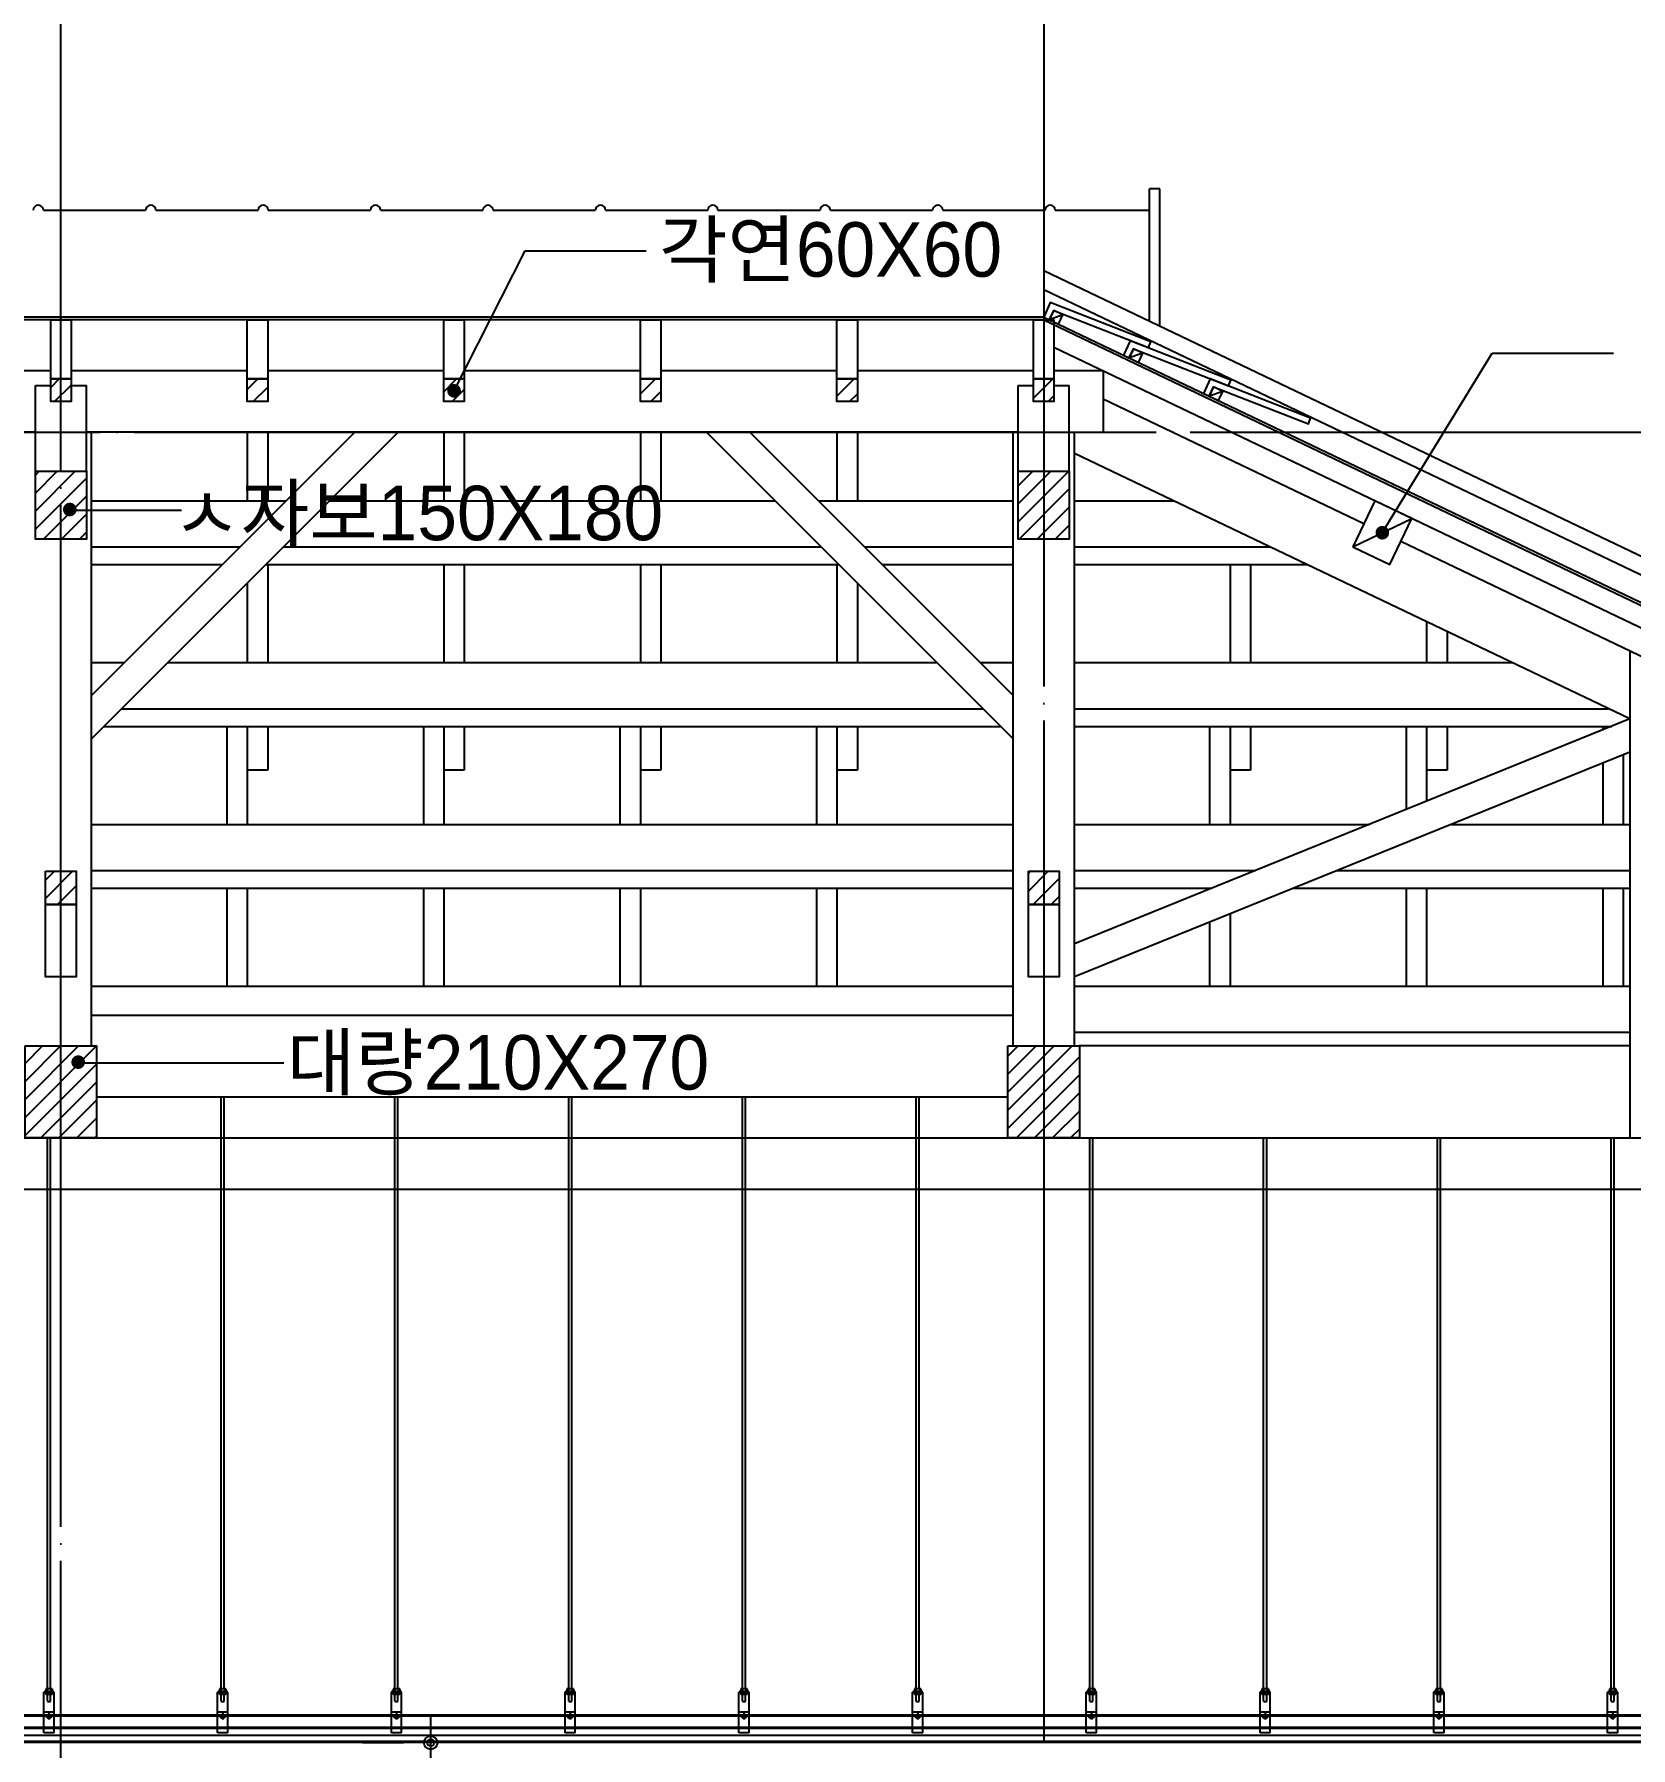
# Model space of a CAD drawing. Extents: x 297566 to 331206, y -129942 to -106182.
# Drawn here: x 316714 to 321401, y -119384 to -114354 of the extents above; entities that cross this region are included whole.
import ezdxf

# ---------------------------------------------------------------- set-up
doc = ezdxf.new("R2010")
doc.units = 0
doc.header["$LTSCALE"] = 50
doc.header["$MEASUREMENT"] = 0
doc.header["$PDMODE"] = 35
doc.header["$PDSIZE"] = -10
doc.linetypes.add('CEN', pattern=[62, 60, -1, 0, -1])
doc.layers.get('0').update_dxf_attribs({"linetype": 'CONTINUOUS'})
doc.layers.get('DEFPOINTS').update_dxf_attribs({"linetype": 'CONTINUOUS'})
for name, color, linetype in [('CEN', 1, 'CEN'), ('DIM', 7, 'CONTINUOUS'), ('ele-3', 6, 'CONTINUOUS'), ('FIN', 5, 'CONTINUOUS'), ('h', 5, 'CONTINUOUS'), ('ha', 30, 'CONTINUOUS'), ('sec-2', 2, 'CONTINUOUS'), ('SYM', 7, 'CONTINUOUS'), ('W-1', 3, 'CONTINUOUS'), ('W-2', 2, 'CONTINUOUS'), ('WAL', 3, 'CONTINUOUS'), ('WID', 4, 'CONTINUOUS')]:
    doc.layers.add(name, color=color, linetype=linetype)
doc.styles.add('GHS', font='HYWULM_0.TTF')
doc.styles.add('현창', font='HYWULM_0.TTF')
doc.dimstyles.new('STANDARD$0', dxfattribs={"dimscale": 30, "dimtxt": 3, "dimasz": 1, "dimexe": 2, "dimexo": 5, "dimgap": 0.9, "dimtad": 1, "dimtoh": 1, "dimdec": 4, "dimzin": 0, "dimdsep": 46, "dimlunit": 6, "dimtxsty": 'GHS', "dimblk1": 'DIMDOT', "dimblk2": 'DIMDOT', "dimsah": 1, "dimcen": 0.09, "dimadec": 0, "dimazin": 0, "dimtfac": 1, "dimtdec": 4, "dimtofl": 0, "dimtmove": 2, "dimatfit": 3, "dimldrblk": 'DIMDOT', "dimfxl": 1, "dimtolj": 1, "dimtzin": 0, "dimarcsym": 0})
pattern_1 = [(45, (412443.45, 629255.03), (-26.5165043, 26.5165043), [])]

# ---------------------------------------------------------------- blocks, each defined once
blk = doc.blocks.new('DIMDOT')
at = {"linetype": 'Continuous'}
blk.add_line((-2, 0), (2, 0), dxfattribs=at)
for radius in [0.5, 0.25]:
    blk.add_circle((0, 0), radius, dxfattribs=at)
blk = doc.blocks.new('*D17')
at = {"layer": 'DEFPOINTS', "color": 0}
for p in [(317878, -119369.1), (317878, -119369.1), (317878, -122299.1)]:
    blk.add_point(p, dxfattribs=at)
at = {"layer": 'SYM', "color": 211, "lineweight": -2}
for p, q in [((317678, -119369.1), (317798, -119369.1)), ((317878, -122259.1), (317878, -119409.1)), ((318078, -122299.1), (317958, -122299.1))]:
    blk.add_line(p, q, dxfattribs=at)
at = {"layer": 'SYM', "color": 211, "lineweight": -2, "xscale": 40, "yscale": 40, "zscale": 40}
for p, rotation in [((317878, -119369.1), 90), ((317878, -122299.1), 270)]:
    blk.add_blockref('DIMDOT', p, dxfattribs=dict(at, rotation=rotation))
at = {"layer": 'SYM', "color": 0, "insert": (317742.4, -120834.1), "char_height": 160, "attachment_point": 5, "rotation": 90, "style": '현창'}
blk.add_mtext('\\A1;2,930', dxfattribs=at)

msp = doc.modelspace()

# ---------------------------------------------------------------- hatches: boundary and pattern name
at = {"layer": 'h'}
h = msp.add_hatch(dxfattribs=at)
h.set_pattern_fill('ANSI31', color=256, scale=300, style=0)
h.set_pattern_definition(pattern_1)
h.paths.add_polyline_path([(309261.55095, -115365.91481), (309321.55095, -115365.91481), (309321.55095, -115432.41263), (309261.55095, -115432.41263)])
h.paths.add_polyline_path([(309838.55095, -115365.91481), (309898.55095, -115365.91481), (309898.55095, -115432.41263), (309838.55095, -115432.41263)])
h.paths.add_polyline_path([(310415.55095, -115365.91481), (310475.55095, -115365.91481), (310475.55095, -115432.41263), (310415.55095, -115432.41263)])
h.paths.add_polyline_path([(310992.55095, -115365.91481), (311052.55095, -115365.91481), (311052.55095, -115432.41263), (310992.55095, -115432.41263)])
h.paths.add_polyline_path([(311569.55095, -115365.91481), (311629.55095, -115365.91481), (311629.55095, -115432.41263), (311569.55095, -115432.41263)])
h.paths.add_polyline_path([(312146.55095, -115365.91481), (312206.55095, -115365.91481), (312206.55095, -115432.41263), (312146.55095, -115432.41263)])
h.paths.add_polyline_path([(312723.55095, -115365.91481), (312783.55095, -115365.91481), (312783.55095, -115432.41263), (312723.55095, -115432.41263)])
h.paths.add_polyline_path([(313300.55095, -115365.91481), (313360.55095, -115365.91481), (313360.55095, -115432.41263), (313300.55095, -115432.41263)])
h.paths.add_polyline_path([(313877.55095, -115365.91481), (313937.55095, -115365.91481), (313937.55095, -115432.41263), (313877.55095, -115432.41263)])
h.paths.add_polyline_path([(314454.55095, -115365.91481), (314514.55095, -115365.91481), (314514.55095, -115432.41263), (314454.55095, -115432.41263)])
h.paths.add_polyline_path([(315031.55095, -115365.91481), (315091.55095, -115365.91481), (315091.55095, -115432.41263), (315031.55095, -115432.41263)])
h.paths.add_polyline_path([(315608.55095, -115365.91481), (315668.55095, -115365.91481), (315668.55095, -115432.41263), (315608.55095, -115432.41263)])
h.paths.add_polyline_path([(316185.55095, -115365.91481), (316245.55095, -115365.91481), (316245.55095, -115432.41263), (316185.55095, -115432.41263)])
h.paths.add_polyline_path([(316762.55095, -115365.91481), (316822.55095, -115365.91481), (316822.55095, -115432.41263), (316762.55095, -115432.41263)])
h.paths.add_polyline_path([(317339.55095, -115365.91481), (317399.55095, -115365.91481), (317399.55095, -115432.41263), (317339.55095, -115432.41263)])
h.paths.add_polyline_path([(317916.55095, -115365.91481), (317976.55095, -115365.91481), (317976.55095, -115432.41263), (317916.55095, -115432.41263)])
h.paths.add_polyline_path([(318493.55095, -115365.91481), (318553.55095, -115365.91481), (318553.55095, -115432.41263), (318493.55095, -115432.41263)])
h.paths.add_polyline_path([(319070.55095, -115365.91481), (319130.55095, -115365.91481), (319130.55095, -115432.41263), (319070.55095, -115432.41263)])
h.paths.add_polyline_path([(319647.55095, -115365.91481), (319707.55095, -115365.91481), (319707.55095, -115432.41263), (319647.55095, -115432.41263)])
h = msp.add_hatch(dxfattribs=at)
h.set_pattern_fill('ANSI31', color=256, scale=300, style=0)
h.set_pattern_definition(pattern_1)
h.paths.add_polyline_path([(309172.55095, -115636.67449), (309322.55095, -115636.67449), (309322.55095, -115836.16795), (309172.55095, -115836.16795)])
h.paths.add_polyline_path([(311502.55095, -115636.67449), (311652.55095, -115636.67449), (311652.55095, -115836.16795), (311502.55095, -115836.16795)])
h.paths.add_polyline_path([(313832.55095, -115636.67449), (313982.55095, -115636.67449), (313982.55095, -115836.16795), (313832.55095, -115836.16795)])
h.paths.add_polyline_path([(316717.55095, -115636.67449), (316867.55095, -115636.67449), (316867.55095, -115836.16795), (316717.55095, -115836.16795)])
h.paths.add_polyline_path([(319602.55095, -115636.67449), (319752.55095, -115636.67449), (319752.55095, -115836.16795), (319602.55095, -115836.16795)])
h = msp.add_hatch(dxfattribs=at)
h.set_pattern_fill('ANSI31', color=256, scale=300, style=0)
h.set_pattern_definition(pattern_1)
h.paths.add_polyline_path([(309202.55095, -116811.24831), (309292.55095, -116811.24831), (309292.55095, -116908.34103), (309202.55095, -116908.34103)])
h.paths.add_polyline_path([(311532.55095, -116811.24831), (311622.55095, -116811.24831), (311622.55095, -116908.34103), (311532.55095, -116908.34103)])
h.paths.add_polyline_path([(313862.55095, -116811.24831), (313952.55095, -116811.24831), (313952.55095, -116908.34103), (313862.55095, -116908.34103)])
h.paths.add_polyline_path([(316747.55095, -116811.24831), (316837.55095, -116811.24831), (316837.55095, -116908.34103), (316747.55095, -116908.34103)])
h.paths.add_polyline_path([(319632.55095, -116811.24831), (319722.55095, -116811.24831), (319722.55095, -116908.34103), (319632.55095, -116908.34103)])
h = msp.add_hatch(dxfattribs=at)
h.set_pattern_fill('ANSI31', color=256, scale=300, style=0)
h.set_pattern_definition(pattern_1)
h.paths.add_polyline_path([(309142.55095, -117324.0801), (309352.55095, -117324.0801), (309352.55095, -117594.0801), (309142.55095, -117594.0801)])
h.paths.add_polyline_path([(311472.55095, -117324.0801), (311682.55095, -117324.0801), (311682.55095, -117594.0801), (311472.55095, -117594.0801)])
h.paths.add_polyline_path([(313802.55095, -117324.0801), (314012.55095, -117324.0801), (314012.55095, -117594.0801), (313802.55095, -117594.0801)])
h.paths.add_polyline_path([(316687.55095, -117324.0801), (316897.55095, -117324.0801), (316897.55095, -117594.0801), (316687.55095, -117594.0801)])
h.paths.add_polyline_path([(319572.55095, -117324.0801), (319782.55095, -117324.0801), (319782.55095, -117594.0801), (319572.55095, -117594.0801)])

# ---------------------------------------------------------------- linework, layer by layer
for p, q in [((316762.55095, -115342.41263), (316245.55095, -115342.41263)), ((317339.55095, -115342.41263), (316822.55095, -115342.41263)), ((317916.55095, -115342.41263), (317399.55095, -115342.41263)), ((318493.55095, -115342.41263), (317976.55095, -115342.41263)), ((319070.55095, -115342.41263), (318553.55095, -115342.41263)), ((319647.55095, -115342.41263), (319130.55095, -115342.41263)), ((319851.50851, -115342.41263), (319707.55095, -115342.41263)), ((319851.50851, -115342.41263), (319851.50851, -115522.41263)), ((316717.55095, -115522.41263), (313982.55095, -115522.41263)), ((319602.55095, -115522.41263), (316867.55095, -115522.41263)), ((319752.55095, -115522.41263), (319851.50851, -115522.41263)), ((319587.55095, -117234.0801), (316882.55095, -117234.0801)), ((321398.17911, -117324.0801), (319782.55095, -117324.0801)), ((319572.55095, -117474.0801), (316897.55095, -117474.0801)), ((319782.55095, -117594.0801), (323887.55095, -117594.0801))]:
    msp.add_line(p, q)
at = {"layer": 'CEN'}
for p, q in [((316792.55095, -124935.80845), (316792.55095, -113268.4923)), ((319677.55095, -113268.4923), (319677.55095, -124935.80845)), ((324526.62417, -117421.31999), (319677.55095, -115104.28369)), ((313907.55095, -115522.41263), (326323.03423, -115522.41263)), ((313907.55095, -117594.0801), (326323.03423, -117594.0801))]:
    msp.add_line(p, q, dxfattribs=at)
at = {"layer": 'DIM'}
for p, q in [((317946.72879, -115400.83688), (318155.29755, -114989.53042)), ((318155.29755, -114989.53042), (318510.99722, -114989.53042)), ((320671.40137, -115817.30492), (320993.88775, -115290.54294)), ((320993.88775, -115290.54294), (321349.58742, -115290.54294)), ((316818.76204, -115751.53242), (317146.8544, -115751.53242)), ((316843.38113, -117373.65042), (317446.54217, -117373.65042))]:
    msp.add_line(p, q, dxfattribs=at)
at = {"layer": 'DIM', "const_width": 19.75}
for points in [[(317936.60379, -115400.83688, 1), (317956.85379, -115400.83688, 1)], [(316808.63704, -115749.31017, -1), (316828.88704, -115749.31017, -1)], [(320661.27637, -115817.30492, 1), (320681.52637, -115817.30492, 1)], [(316833.25613, -117371.42817, -1), (316853.50613, -117371.42817, -1)]]:
    msp.add_lwpolyline(points, format="xyb", close=True, dxfattribs=at)
at = {"layer": 'ele-3'}
for points in [[(319991.86279, -115256.94461), (319696.48868, -115141.86579), (319677.55095, -115184.48031), (319693.79208, -115192.24082), (319706.72627, -115165.17226), (319985.32835, -115273.71664), (319991.86279, -115256.94461)], [(320226.45695, -115369.04092), (319931.08284, -115253.96209), (319912.14511, -115296.57661), (319928.38624, -115304.33712), (319941.32043, -115277.26857), (320219.92251, -115385.81295), (320226.45695, -115369.04092)], [(320461.05111, -115481.13722), (320165.677, -115366.05839), (320146.73926, -115408.67291), (320162.9804, -115416.43343), (320175.91459, -115389.36487), (320454.51666, -115497.90925), (320461.05111, -115481.13722)]]:
    msp.add_lwpolyline(points, dxfattribs=at)
at = {"layer": 'FIN'}
for p, q in [((317263.05095, -119211.5801), (317263.05095, -117474.0801)), ((317272.05095, -119211.5801), (317272.05095, -117474.0801)), ((317773.05095, -119211.5801), (317773.05095, -117474.0801)), ((317782.05095, -119211.5801), (317782.05095, -117474.0801)), ((318283.05095, -119211.5801), (318283.05095, -117474.0801)), ((318292.05095, -119211.5801), (318292.05095, -117474.0801)), ((318793.05095, -119211.5801), (318793.05095, -117474.0801)), ((318802.05095, -119211.5801), (318802.05095, -117474.0801)), ((319303.05095, -119211.5801), (319303.05095, -117474.0801)), ((319312.05095, -119211.5801), (319312.05095, -117474.0801)), ((316753.05095, -119211.5801), (316753.05095, -117594.0801)), ((316762.05095, -119211.5801), (316762.05095, -117594.0801)), ((319813.05095, -119211.5801), (319813.05095, -117594.0801)), ((319822.05095, -119211.5801), (319822.05095, -117594.0801)), ((320323.05095, -119211.5801), (320323.05095, -117594.0801)), ((320332.05095, -119211.5801), (320332.05095, -117594.0801)), ((320833.05095, -119211.5801), (320833.05095, -117594.0801)), ((320842.05095, -119211.5801), (320842.05095, -117594.0801)), ((321343.05095, -119211.5801), (321343.05095, -117594.0801)), ((321352.05095, -119211.5801), (321352.05095, -117594.0801)), ((316742.55095, -119340.0801), (316742.55095, -119220.58846)), ((316772.55095, -119220.58846), (316742.55095, -119220.58846)), ((316772.55095, -119221.78846), (316742.55095, -119221.78846)), ((316767.08723, -119211.5801), (316748.01467, -119211.5801)), ((316748.01467, -119211.5801), (316748.01467, -119219.08846)), ((316748.01467, -119223.28846), (316748.01467, -119228.28846)), ((316767.08723, -119228.28846), (316748.01467, -119228.28846)), ((316752.40721, -119211.5801), (316752.40721, -119219.08846)), ((316752.40721, -119223.28846), (316752.40721, -119228.28846)), ((316753.05095, -119247.78691), (316753.05095, -119228.28846)), ((316762.05095, -119247.78691), (316762.05095, -119228.28846)), ((316762.69469, -119211.5801), (316762.69469, -119219.08846)), ((316762.69469, -119223.28846), (316762.69469, -119228.28846)), ((316767.08723, -119211.5801), (316767.08723, -119219.08846)), ((316767.08723, -119223.28846), (316767.08723, -119228.28846)), ((316772.55095, -119340.0801), (316772.55095, -119220.58846)), ((317252.55095, -119340.0801), (317252.55095, -119220.58846)), ((317282.55095, -119220.58846), (317252.55095, -119220.58846)), ((317282.55095, -119221.78846), (317252.55095, -119221.78846)), ((317277.08723, -119211.5801), (317258.01467, -119211.5801)), ((317258.01467, -119211.5801), (317258.01467, -119219.08846)), ((317258.01467, -119223.28846), (317258.01467, -119228.28846)), ((317277.08723, -119228.28846), (317258.01467, -119228.28846)), ((317262.40721, -119211.5801), (317262.40721, -119219.08846)), ((317262.40721, -119223.28846), (317262.40721, -119228.28846)), ((317263.05095, -119247.78691), (317263.05095, -119228.28846)), ((317272.05095, -119247.78691), (317272.05095, -119228.28846)), ((317272.69469, -119211.5801), (317272.69469, -119219.08846)), ((317272.69469, -119223.28846), (317272.69469, -119228.28846)), ((317277.08723, -119211.5801), (317277.08723, -119219.08846)), ((317277.08723, -119223.28846), (317277.08723, -119228.28846)), ((317282.55095, -119340.0801), (317282.55095, -119220.58846)), ((317762.55095, -119340.0801), (317762.55095, -119220.58846)), ((317792.55095, -119220.58846), (317762.55095, -119220.58846)), ((317792.55095, -119221.78846), (317762.55095, -119221.78846)), ((317787.08723, -119211.5801), (317768.01467, -119211.5801)), ((317768.01467, -119211.5801), (317768.01467, -119219.08846)), ((317768.01467, -119223.28846), (317768.01467, -119228.28846)), ((317787.08723, -119228.28846), (317768.01467, -119228.28846)), ((317772.40721, -119211.5801), (317772.40721, -119219.08846)), ((317772.40721, -119223.28846), (317772.40721, -119228.28846)), ((317773.05095, -119247.78691), (317773.05095, -119228.28846)), ((317782.05095, -119247.78691), (317782.05095, -119228.28846)), ((317782.69469, -119211.5801), (317782.69469, -119219.08846)), ((317782.69469, -119223.28846), (317782.69469, -119228.28846)), ((317787.08723, -119211.5801), (317787.08723, -119219.08846)), ((317787.08723, -119223.28846), (317787.08723, -119228.28846)), ((317792.55095, -119340.0801), (317792.55095, -119220.58846)), ((318272.55095, -119340.0801), (318272.55095, -119220.58846)), ((318302.55095, -119220.58846), (318272.55095, -119220.58846)), ((318302.55095, -119221.78846), (318272.55095, -119221.78846)), ((318297.08723, -119211.5801), (318278.01467, -119211.5801)), ((318278.01467, -119211.5801), (318278.01467, -119219.08846)), ((318278.01467, -119223.28846), (318278.01467, -119228.28846)), ((318297.08723, -119228.28846), (318278.01467, -119228.28846)), ((318282.40721, -119211.5801), (318282.40721, -119219.08846)), ((318282.40721, -119223.28846), (318282.40721, -119228.28846)), ((318283.05095, -119247.78691), (318283.05095, -119228.28846)), ((318292.05095, -119247.78691), (318292.05095, -119228.28846)), ((318292.69469, -119211.5801), (318292.69469, -119219.08846)), ((318292.69469, -119223.28846), (318292.69469, -119228.28846)), ((318297.08723, -119211.5801), (318297.08723, -119219.08846)), ((318297.08723, -119223.28846), (318297.08723, -119228.28846)), ((318302.55095, -119340.0801), (318302.55095, -119220.58846)), ((318782.55095, -119340.0801), (318782.55095, -119220.58846)), ((318812.55095, -119220.58846), (318782.55095, -119220.58846)), ((318812.55095, -119221.78846), (318782.55095, -119221.78846)), ((318807.08723, -119211.5801), (318788.01467, -119211.5801)), ((318788.01467, -119211.5801), (318788.01467, -119219.08846)), ((318788.01467, -119223.28846), (318788.01467, -119228.28846)), ((318807.08723, -119228.28846), (318788.01467, -119228.28846)), ((318792.40721, -119211.5801), (318792.40721, -119219.08846)), ((318792.40721, -119223.28846), (318792.40721, -119228.28846)), ((318793.05095, -119247.78691), (318793.05095, -119228.28846)), ((318802.05095, -119247.78691), (318802.05095, -119228.28846)), ((318802.69469, -119211.5801), (318802.69469, -119219.08846)), ((318802.69469, -119223.28846), (318802.69469, -119228.28846)), ((318807.08723, -119211.5801), (318807.08723, -119219.08846)), ((318807.08723, -119223.28846), (318807.08723, -119228.28846)), ((318812.55095, -119340.0801), (318812.55095, -119220.58846)), ((319292.55095, -119340.0801), (319292.55095, -119220.58846)), ((319322.55095, -119220.58846), (319292.55095, -119220.58846)), ((319322.55095, -119221.78846), (319292.55095, -119221.78846)), ((319317.08723, -119211.5801), (319298.01467, -119211.5801)), ((319298.01467, -119211.5801), (319298.01467, -119219.08846)), ((319298.01467, -119223.28846), (319298.01467, -119228.28846)), ((319317.08723, -119228.28846), (319298.01467, -119228.28846)), ((319302.40721, -119211.5801), (319302.40721, -119219.08846)), ((319302.40721, -119223.28846), (319302.40721, -119228.28846)), ((319303.05095, -119247.78691), (319303.05095, -119228.28846)), ((319312.05095, -119247.78691), (319312.05095, -119228.28846)), ((319312.69469, -119211.5801), (319312.69469, -119219.08846)), ((319312.69469, -119223.28846), (319312.69469, -119228.28846)), ((319317.08723, -119211.5801), (319317.08723, -119219.08846)), ((319317.08723, -119223.28846), (319317.08723, -119228.28846)), ((319322.55095, -119340.0801), (319322.55095, -119220.58846)), ((319802.55095, -119340.0801), (319802.55095, -119220.58846)), ((319832.55095, -119220.58846), (319802.55095, -119220.58846)), ((319832.55095, -119221.78846), (319802.55095, -119221.78846)), ((319827.08723, -119211.5801), (319808.01467, -119211.5801)), ((319808.01467, -119211.5801), (319808.01467, -119219.08846)), ((319808.01467, -119223.28846), (319808.01467, -119228.28846)), ((319827.08723, -119228.28846), (319808.01467, -119228.28846)), ((319812.40721, -119211.5801), (319812.40721, -119219.08846)), ((319812.40721, -119223.28846), (319812.40721, -119228.28846)), ((319813.05095, -119247.78691), (319813.05095, -119228.28846)), ((319822.05095, -119247.78691), (319822.05095, -119228.28846)), ((319822.69469, -119211.5801), (319822.69469, -119219.08846)), ((319822.69469, -119223.28846), (319822.69469, -119228.28846)), ((319827.08723, -119211.5801), (319827.08723, -119219.08846)), ((319827.08723, -119223.28846), (319827.08723, -119228.28846)), ((319832.55095, -119340.0801), (319832.55095, -119220.58846)), ((320312.55095, -119340.0801), (320312.55095, -119220.58846)), ((320342.55095, -119220.58846), (320312.55095, -119220.58846)), ((320342.55095, -119221.78846), (320312.55095, -119221.78846)), ((320337.08723, -119211.5801), (320318.01467, -119211.5801)), ((320318.01467, -119211.5801), (320318.01467, -119219.08846)), ((320318.01467, -119223.28846), (320318.01467, -119228.28846)), ((320337.08723, -119228.28846), (320318.01467, -119228.28846)), ((320322.40721, -119211.5801), (320322.40721, -119219.08846)), ((320322.40721, -119223.28846), (320322.40721, -119228.28846)), ((320323.05095, -119247.78691), (320323.05095, -119228.28846)), ((320332.05095, -119247.78691), (320332.05095, -119228.28846)), ((320332.69469, -119211.5801), (320332.69469, -119219.08846)), ((320332.69469, -119223.28846), (320332.69469, -119228.28846)), ((320337.08723, -119211.5801), (320337.08723, -119219.08846)), ((320337.08723, -119223.28846), (320337.08723, -119228.28846)), ((320342.55095, -119340.0801), (320342.55095, -119220.58846)), ((320822.55095, -119340.0801), (320822.55095, -119220.58846)), ((320852.55095, -119220.58846), (320822.55095, -119220.58846)), ((320852.55095, -119221.78846), (320822.55095, -119221.78846)), ((320847.08723, -119211.5801), (320828.01467, -119211.5801)), ((320828.01467, -119211.5801), (320828.01467, -119219.08846)), ((320828.01467, -119223.28846), (320828.01467, -119228.28846)), ((320847.08723, -119228.28846), (320828.01467, -119228.28846)), ((320832.40721, -119211.5801), (320832.40721, -119219.08846)), ((320832.40721, -119223.28846), (320832.40721, -119228.28846)), ((320833.05095, -119247.78691), (320833.05095, -119228.28846)), ((320842.05095, -119247.78691), (320842.05095, -119228.28846)), ((320842.69469, -119211.5801), (320842.69469, -119219.08846)), ((320842.69469, -119223.28846), (320842.69469, -119228.28846)), ((320847.08723, -119211.5801), (320847.08723, -119219.08846)), ((320847.08723, -119223.28846), (320847.08723, -119228.28846)), ((320852.55095, -119340.0801), (320852.55095, -119220.58846)), ((321332.55095, -119340.0801), (321332.55095, -119220.58846)), ((321362.55095, -119220.58846), (321332.55095, -119220.58846)), ((321362.55095, -119221.78846), (321332.55095, -119221.78846)), ((321357.08723, -119211.5801), (321338.01467, -119211.5801)), ((321338.01467, -119211.5801), (321338.01467, -119219.08846)), ((321338.01467, -119223.28846), (321338.01467, -119228.28846)), ((321357.08723, -119228.28846), (321338.01467, -119228.28846)), ((321342.40721, -119211.5801), (321342.40721, -119219.08846)), ((321342.40721, -119223.28846), (321342.40721, -119228.28846)), ((321343.05095, -119247.78691), (321343.05095, -119228.28846)), ((321352.05095, -119247.78691), (321352.05095, -119228.28846)), ((321352.69469, -119211.5801), (321352.69469, -119219.08846)), ((321352.69469, -119223.28846), (321352.69469, -119228.28846)), ((321357.08723, -119211.5801), (321357.08723, -119219.08846)), ((321357.08723, -119223.28846), (321357.08723, -119228.28846)), ((321362.55095, -119340.0801), (321362.55095, -119220.58846)), ((323296.55095, -119288.0801), (316237.17675, -119288.0801)), ((316772.55095, -119280.0801), (316742.55095, -119280.0801)), ((316748.05095, -119292.0801), (316767.05095, -119292.0801)), ((316757.55095, -119282.5801), (316757.55095, -119301.5801)), ((317282.55095, -119280.0801), (317252.55095, -119280.0801)), ((317258.05095, -119292.0801), (317277.05095, -119292.0801)), ((317267.55095, -119282.5801), (317267.55095, -119301.5801)), ((317792.55095, -119280.0801), (317762.55095, -119280.0801)), ((317768.05095, -119292.0801), (317787.05095, -119292.0801)), ((317777.55095, -119282.5801), (317777.55095, -119301.5801)), ((318302.55095, -119280.0801), (318272.55095, -119280.0801)), ((318278.05095, -119292.0801), (318297.05095, -119292.0801)), ((318287.55095, -119282.5801), (318287.55095, -119301.5801)), ((318812.55095, -119280.0801), (318782.55095, -119280.0801)), ((318788.05095, -119292.0801), (318807.05095, -119292.0801)), ((318797.55095, -119282.5801), (318797.55095, -119301.5801)), ((319322.55095, -119280.0801), (319292.55095, -119280.0801)), ((319298.05095, -119292.0801), (319317.05095, -119292.0801)), ((319307.55095, -119282.5801), (319307.55095, -119301.5801)), ((319832.55095, -119280.0801), (319802.55095, -119280.0801)), ((319808.05095, -119292.0801), (319827.05095, -119292.0801)), ((319817.55095, -119282.5801), (319817.55095, -119301.5801)), ((320342.55095, -119280.0801), (320312.55095, -119280.0801)), ((320318.05095, -119292.0801), (320337.05095, -119292.0801)), ((320327.55095, -119282.5801), (320327.55095, -119301.5801)), ((320852.55095, -119280.0801), (320822.55095, -119280.0801)), ((320828.05095, -119292.0801), (320847.05095, -119292.0801)), ((320837.55095, -119282.5801), (320837.55095, -119301.5801)), ((321362.55095, -119280.0801), (321332.55095, -119280.0801)), ((321338.05095, -119292.0801), (321357.05095, -119292.0801)), ((321347.55095, -119282.5801), (321347.55095, -119301.5801)), ((323336.55095, -119328.0801), (316237.17675, -119328.0801)), ((323356.55095, -119348.0801), (316247.55095, -119348.0801)), ((316772.55095, -119340.0801), (316742.55095, -119340.0801)), ((317282.55095, -119340.0801), (317252.55095, -119340.0801)), ((317792.55095, -119340.0801), (317762.55095, -119340.0801)), ((318302.55095, -119340.0801), (318272.55095, -119340.0801)), ((318812.55095, -119340.0801), (318782.55095, -119340.0801)), ((319322.55095, -119340.0801), (319292.55095, -119340.0801)), ((319832.55095, -119340.0801), (319802.55095, -119340.0801)), ((320342.55095, -119340.0801), (320312.55095, -119340.0801)), ((320852.55095, -119340.0801), (320822.55095, -119340.0801)), ((321362.55095, -119340.0801), (321332.55095, -119340.0801)), ((323377.55095, -119369.0801), (316227.55095, -119369.0801)), ((323374.55095, -119366.0801), (316247.55095, -119366.0801))]:
    msp.add_line(p, q, dxfattribs=at)
at = {"layer": 'FIN', "color": 5, "ltscale": 0.5}
for p, q in [((323299.55095, -119291.0801), (316237.17675, -119291.0801)), ((323333.55095, -119325.0801), (316237.17675, -119325.0801))]:
    msp.add_line(p, q, dxfattribs=at)
at = {"layer": 'FIN'}
for points in [[(316771.02591, -119220.58846), (316771.02591, -119219.08846), (316744.07599, -119219.08846), (316744.07599, -119220.58846)], [(316771.02591, -119221.78846), (316771.02591, -119223.28846), (316744.07599, -119223.28846), (316744.07599, -119221.78846)], [(317281.02591, -119220.58846), (317281.02591, -119219.08846), (317254.07599, -119219.08846), (317254.07599, -119220.58846)], [(317281.02591, -119221.78846), (317281.02591, -119223.28846), (317254.07599, -119223.28846), (317254.07599, -119221.78846)], [(317791.02591, -119220.58846), (317791.02591, -119219.08846), (317764.07599, -119219.08846), (317764.07599, -119220.58846)], [(317791.02591, -119221.78846), (317791.02591, -119223.28846), (317764.07599, -119223.28846), (317764.07599, -119221.78846)], [(318301.02591, -119220.58846), (318301.02591, -119219.08846), (318274.07599, -119219.08846), (318274.07599, -119220.58846)], [(318301.02591, -119221.78846), (318301.02591, -119223.28846), (318274.07599, -119223.28846), (318274.07599, -119221.78846)], [(318811.02591, -119220.58846), (318811.02591, -119219.08846), (318784.07599, -119219.08846), (318784.07599, -119220.58846)], [(318811.02591, -119221.78846), (318811.02591, -119223.28846), (318784.07599, -119223.28846), (318784.07599, -119221.78846)], [(319321.02591, -119220.58846), (319321.02591, -119219.08846), (319294.07599, -119219.08846), (319294.07599, -119220.58846)], [(319321.02591, -119221.78846), (319321.02591, -119223.28846), (319294.07599, -119223.28846), (319294.07599, -119221.78846)], [(319831.02591, -119220.58846), (319831.02591, -119219.08846), (319804.07599, -119219.08846), (319804.07599, -119220.58846)], [(319831.02591, -119221.78846), (319831.02591, -119223.28846), (319804.07599, -119223.28846), (319804.07599, -119221.78846)], [(320341.02591, -119220.58846), (320341.02591, -119219.08846), (320314.07599, -119219.08846), (320314.07599, -119220.58846)], [(320341.02591, -119221.78846), (320341.02591, -119223.28846), (320314.07599, -119223.28846), (320314.07599, -119221.78846)], [(320851.02591, -119220.58846), (320851.02591, -119219.08846), (320824.07599, -119219.08846), (320824.07599, -119220.58846)], [(320851.02591, -119221.78846), (320851.02591, -119223.28846), (320824.07599, -119223.28846), (320824.07599, -119221.78846)], [(321361.02591, -119220.58846), (321361.02591, -119219.08846), (321334.07599, -119219.08846), (321334.07599, -119220.58846)], [(321361.02591, -119221.78846), (321361.02591, -119223.28846), (321334.07599, -119223.28846), (321334.07599, -119221.78846)]]:
    msp.add_lwpolyline(points, dxfattribs=at)
for centre, radius in [((316757.55095, -119292.0801), 6.5), ((316757.55095, -119292.0801), 4.5), ((317267.55095, -119292.0801), 6.5), ((317267.55095, -119292.0801), 4.5), ((317777.55095, -119292.0801), 6.5), ((317777.55095, -119292.0801), 4.5), ((318287.55095, -119292.0801), 6.5), ((318287.55095, -119292.0801), 4.5), ((318797.55095, -119292.0801), 6.5), ((318797.55095, -119292.0801), 4.5), ((319307.55095, -119292.0801), 6.5), ((319307.55095, -119292.0801), 4.5), ((319817.55095, -119292.0801), 6.5), ((319817.55095, -119292.0801), 4.5), ((320327.55095, -119292.0801), 6.5), ((320327.55095, -119292.0801), 4.5), ((320837.55095, -119292.0801), 6.5), ((320837.55095, -119292.0801), 4.5), ((321347.55095, -119292.0801), 6.5), ((321347.55095, -119292.0801), 4.5)]:
    msp.add_circle(centre, radius, dxfattribs=at)
for centre in [(316757.55095, -119236.23608), (317267.55095, -119236.23608), (317777.55095, -119236.23608), (318287.55095, -119236.23608), (318797.55095, -119236.23608), (319307.55095, -119236.23608), (319817.55095, -119236.23608), (320327.55095, -119236.23608), (320837.55095, -119236.23608), (321347.55095, -119236.23608)]:
    msp.add_arc(centre, 12.39644, 248.71498419, 291.28501581, dxfattribs=at)
at = {"layer": 'h'}
for p, q in [((317339.55095, -115522.41263), (317339.55095, -115723.76515)), ((317399.55095, -115522.41263), (317399.55095, -115723.76515)), ((317916.55095, -115522.41263), (317916.55095, -115723.76515)), ((317976.55095, -115522.41263), (317976.55095, -115723.76515)), ((318493.55095, -115522.41263), (318493.55095, -115723.76515)), ((318553.55095, -115522.41263), (318553.55095, -115723.76515)), ((319070.55095, -115522.41263), (319070.55095, -115723.76515)), ((319130.55095, -115522.41263), (319130.55095, -115723.76515)), ((316882.55095, -115723.76515), (317453.9192, -115723.76515)), ((317581.19842, -115723.76515), (318888.90347, -115723.76515)), ((319016.18269, -115723.76515), (319587.55095, -115723.76515)), ((319767.55095, -115723.76515), (320058.144, -115723.76515)), ((320584.92878, -115859.10794), (320757.87395, -115775.50191)), ((316882.55095, -115859.10794), (317318.57642, -115859.10794)), ((317445.85564, -115859.10794), (319024.24626, -115859.10794)), ((319151.52548, -115859.10794), (319587.55095, -115859.10794)), ((319767.55095, -115859.10794), (320341.38819, -115859.10794)), ((316882.55095, -115910.84469), (317266.83966, -115910.84469)), ((317394.11888, -115910.84469), (319075.98301, -115910.84469)), ((317399.55095, -115910.84469), (317399.55095, -116198.65745)), ((317916.55095, -115910.84469), (317916.55095, -116198.65745)), ((317976.55095, -115910.84469), (317976.55095, -116198.65745)), ((318493.55095, -115910.84469), (318493.55095, -116198.65745)), ((318553.55095, -115910.84469), (318553.55095, -116198.65745)), ((319070.55095, -115910.84469), (319070.55095, -116198.65745)), ((319203.26223, -115910.84469), (319587.55095, -115910.84469)), ((319767.55095, -115910.84469), (320449.66242, -115910.84469)), ((320224.55095, -115910.84469), (320224.55095, -116198.65745)), ((320284.55095, -115910.84469), (320284.55095, -116198.65745)), ((317339.55095, -115965.41263), (317339.55095, -116198.65745)), ((319130.55095, -115965.41263), (319130.55095, -116198.65745)), ((320801.55095, -116078.98785), (320801.55095, -116198.65745)), ((320861.55095, -116107.6577), (320861.55095, -116198.65745)), ((316882.55095, -116198.65745), (316979.02691, -116198.65745)), ((317106.30613, -116198.65745), (319363.79577, -116198.65745)), ((319491.07499, -116198.65745), (319587.55095, -116198.65745)), ((319767.55095, -116198.65745), (321051.99442, -116198.65745)), ((316970.96335, -116334.00023), (319499.13855, -116334.00023)), ((319767.55095, -116334.00023), (321335.23861, -116334.00023)), ((316919.22659, -116385.73699), (319550.87531, -116385.73699)), ((317279.55095, -116385.73699), (317279.55095, -116673.54974)), ((317339.55095, -116385.73699), (317339.55095, -116673.54974)), ((317339.55095, -116385.73699), (317339.55095, -116460.77989)), ((317399.55095, -116385.73699), (317399.55095, -116514.42903)), ((317856.55095, -116385.73699), (317856.55095, -116673.54974)), ((317916.55095, -116385.73699), (317916.55095, -116673.54974)), ((317916.55095, -116385.73699), (317916.55095, -116460.77989)), ((317976.55095, -116385.73699), (317976.55095, -116514.42903)), ((318433.55095, -116385.73699), (318433.55095, -116673.54974)), ((318493.55095, -116385.73699), (318493.55095, -116673.54974)), ((318493.55095, -116385.73699), (318493.55095, -116460.77989)), ((318553.55095, -116385.73699), (318553.55095, -116514.42903)), ((319010.55095, -116385.73699), (319010.55095, -116673.54974)), ((319070.55095, -116385.73699), (319070.55095, -116673.54974)), ((319070.55095, -116385.73699), (319070.55095, -116460.77989)), ((319130.55095, -116385.73699), (319130.55095, -116514.42903)), ((319767.55095, -116385.73699), (321344.6607, -116385.73699)), ((320164.55095, -116385.73699), (320164.55095, -116673.54974)), ((320224.55095, -116385.73699), (320224.55095, -116673.54974)), ((320224.55095, -116385.73699), (320224.55095, -116460.77989)), ((320284.55095, -116385.73699), (320284.55095, -116514.42903)), ((320741.55095, -116385.73699), (320741.55095, -116629.84869)), ((320801.55095, -116385.73699), (320801.55095, -116605.56339)), ((320801.55095, -116385.73699), (320801.55095, -116460.77989)), ((320861.55095, -116385.73699), (320861.55095, -116514.42903)), ((321318.55095, -116385.73699), (321318.55095, -116396.30504)), ((321318.55095, -116493.39776), (321318.55095, -116673.54974)), ((321378.55095, -116469.11245), (321378.55095, -116673.54974)), ((317399.55095, -116514.42903), (317339.55095, -116514.42903)), ((317976.55095, -116514.42903), (317916.55095, -116514.42903)), ((318553.55095, -116514.42903), (318493.55095, -116514.42903)), ((319130.55095, -116514.42903), (319070.55095, -116514.42903)), ((320284.55095, -116514.42903), (320224.55095, -116514.42903)), ((320861.55095, -116514.42903), (320801.55095, -116514.42903)), ((316882.55095, -116673.54974), (319587.55095, -116673.54974)), ((319767.55095, -116673.54974), (320633.58182, -116673.54974)), ((320873.46202, -116673.54974), (321398.17911, -116673.54974)), ((316882.55095, -116808.89252), (319587.55095, -116808.89252)), ((319767.55095, -116808.89252), (320299.19986, -116808.89252)), ((320539.08005, -116808.89252), (321398.17911, -116808.89252)), ((316882.55095, -116860.62928), (319587.55095, -116860.62928)), ((317279.55095, -116860.62928), (317279.55095, -117148.44204)), ((317339.55095, -116860.62928), (317339.55095, -117148.44204)), ((317856.55095, -116860.62928), (317856.55095, -117148.44204)), ((317916.55095, -116860.62928), (317916.55095, -117148.44204)), ((318433.55095, -116860.62928), (318433.55095, -117148.44204)), ((318493.55095, -116860.62928), (318493.55095, -117148.44204)), ((319010.55095, -116860.62928), (319010.55095, -117148.44204)), ((319070.55095, -116860.62928), (319070.55095, -117148.44204)), ((319767.55095, -116860.62928), (320171.37747, -116860.62928)), ((320164.55095, -116860.62928), (320164.55095, -116863.39235)), ((320411.25767, -116860.62928), (321398.17911, -116860.62928)), ((320741.55095, -116860.62928), (320741.55095, -117148.44204)), ((320801.55095, -116860.62928), (320801.55095, -117148.44204)), ((321318.55095, -116860.62928), (321318.55095, -117148.44204)), ((321378.55095, -116860.62928), (321378.55095, -117148.44204)), ((320224.55095, -116936.19976), (320224.55095, -117148.44204)), ((320164.55095, -116960.48507), (320164.55095, -117148.44204)), ((316882.55095, -117148.44204), (319587.55095, -117148.44204)), ((319767.55095, -117148.44204), (321398.17911, -117148.44204)), ((319767.55095, -117283.78482), (321398.17911, -117283.78482))]:
    msp.add_line(p, q, dxfattribs=at)
for points in [[(316762.55095, -115192.79253), (316822.55095, -115192.79253), (316822.55095, -115365.91481), (316762.55095, -115365.91481)], [(317339.55095, -115192.79253), (317399.55095, -115192.79253), (317399.55095, -115365.91481), (317339.55095, -115365.91481)], [(317916.55095, -115192.79253), (317976.55095, -115192.79253), (317976.55095, -115365.91481), (317916.55095, -115365.91481)], [(318493.55095, -115192.79253), (318553.55095, -115192.79253), (318553.55095, -115365.91481), (318493.55095, -115365.91481)], [(319070.55095, -115192.79253), (319130.55095, -115192.79253), (319130.55095, -115365.91481), (319070.55095, -115365.91481)], [(319647.55095, -115192.79253), (319707.55095, -115192.79253), (319707.55095, -115365.91481), (319647.55095, -115365.91481)]]:
    msp.add_lwpolyline(points, close=True, dxfattribs=at)
at = {"layer": 'ha'}
for p, q in [((319733.79483, -115178.10645), (319693.79208, -115192.24082)), ((319968.38899, -115290.20276), (319928.38624, -115304.33712)), ((320202.98314, -115402.29906), (320162.9804, -115416.43343)), ((316897.55095, -117594.0801), (319572.55095, -117594.0801))]:
    msp.add_line(p, q, dxfattribs=at)
at = {"layer": 'sec-2'}
for p, q in [((320018.09827, -114808.1501), (319988.09827, -114808.1501)), ((319988.09827, -115197.2579), (319988.09827, -114808.1501)), ((320018.09827, -114808.1501), (319988.09827, -114808.1501)), ((320018.09827, -115211.59282), (320018.09827, -114808.1501)), ((316741.26769, -114870.88525), (317041.26769, -114870.88525)), ((317071.26769, -114870.88525), (317371.26769, -114870.88525)), ((317401.26769, -114870.88525), (317701.26769, -114870.88525)), ((317731.26769, -114870.88525), (318031.26769, -114870.88525)), ((318061.26769, -114870.88525), (318361.26769, -114870.88525)), ((318391.26769, -114870.88525), (318691.26769, -114870.88525)), ((318721.26769, -114870.88525), (319021.26769, -114870.88525)), ((319051.26769, -114870.88525), (319351.26769, -114870.88525)), ((319381.26769, -114870.88525), (319681.26769, -114870.88525)), ((319711.26769, -114870.88525), (319988.09827, -114870.88525)), ((324561.11154, -117382.38427), (319677.55095, -115048.86884))]:
    msp.add_line(p, q, dxfattribs=at)
for centre in [(316726.26769, -114870.88525), (317056.26769, -114870.88525), (317386.26769, -114870.88525), (317716.26769, -114870.88525), (318046.26769, -114870.88525), (318376.26769, -114870.88525), (318706.26769, -114870.88525), (319036.26769, -114870.88525), (319366.26769, -114870.88525), (319696.26769, -114870.88525)]:
    msp.add_arc(centre, 15, 0, 180, dxfattribs=at)
at = {"layer": 'W-1'}
msp.add_lwpolyline([(320584.92878, -115859.10794), (320693.20301, -115910.84469), (320757.87395, -115775.50191), (320649.59973, -115723.76515)], close=True, dxfattribs=at)
at = {"layer": 'W-2'}
for points in [[(316687.55095, -117324.0801), (316897.55095, -117324.0801), (316897.55095, -117594.0801), (316687.55095, -117594.0801)], [(319572.55095, -117324.0801), (319782.55095, -117324.0801), (319782.55095, -117594.0801), (319572.55095, -117594.0801)]]:
    msp.add_lwpolyline(points, close=True, dxfattribs=at)
at = {"layer": 'WAL'}
for p, q in [((319677.55095, -115184.48031), (309247.55095, -115184.48031)), ((319677.55095, -115184.48031), (324413.71594, -117447.56559)), ((319677.55095, -115192.79253), (309247.55095, -115192.79253)), ((319677.55095, -115192.79253), (324437.55095, -117467.26692))]:
    msp.add_line(p, q, dxfattribs=at)
for points in [[(319733.79483, -115178.10645), (319706.72627, -115165.17226), (319693.79208, -115192.24082), (319720.86064, -115205.17501)], [(319968.38899, -115290.20276), (319941.32043, -115277.26857), (319928.38624, -115304.33712), (319955.4548, -115317.27131)], [(316762.55095, -115365.91481), (316822.55095, -115365.91481), (316822.55095, -115432.41263), (316762.55095, -115432.41263)], [(317339.55095, -115365.91481), (317399.55095, -115365.91481), (317399.55095, -115432.41263), (317339.55095, -115432.41263)], [(317916.55095, -115365.91481), (317976.55095, -115365.91481), (317976.55095, -115432.41263), (317916.55095, -115432.41263)], [(318493.55095, -115365.91481), (318553.55095, -115365.91481), (318553.55095, -115432.41263), (318493.55095, -115432.41263)], [(319070.55095, -115365.91481), (319130.55095, -115365.91481), (319130.55095, -115432.41263), (319070.55095, -115432.41263)], [(319647.55095, -115365.91481), (319707.55095, -115365.91481), (319707.55095, -115432.41263), (319647.55095, -115432.41263)], [(320202.98314, -115402.29906), (320175.91459, -115389.36487), (320162.9804, -115416.43343), (320190.04895, -115429.36762)], [(316717.55095, -115636.67449), (316867.55095, -115636.67449), (316867.55095, -115836.16795), (316717.55095, -115836.16795)], [(319602.55095, -115636.67449), (319752.55095, -115636.67449), (319752.55095, -115836.16795), (319602.55095, -115836.16795)], [(316747.55095, -116811.24831), (316837.55095, -116811.24831), (316837.55095, -116908.34103), (316747.55095, -116908.34103)], [(319632.55095, -116811.24831), (319722.55095, -116811.24831), (319722.55095, -116908.34103), (319632.55095, -116908.34103)]]:
    msp.add_lwpolyline(points, close=True, dxfattribs=at)
at = {"layer": 'WID'}
for p, q in [((324392.14372, -117512.06777), (319707.55095, -115273.62528)), ((316717.55095, -115385.4174), (316762.55095, -115385.4174)), ((316717.55095, -115636.67449), (316717.55095, -115385.4174)), ((316822.55095, -115385.4174), (316867.55095, -115385.4174)), ((316867.55095, -115636.67449), (316867.55095, -115385.4174)), ((319602.55095, -115385.4174), (319647.55095, -115385.4174)), ((319602.55095, -115636.67449), (319602.55095, -115385.4174)), ((319707.55095, -115385.4174), (319752.55095, -115385.4174)), ((319752.55095, -115636.67449), (319752.55095, -115385.4174)), ((320617.26425, -115791.43655), (319851.50851, -115425.5349)), ((316882.55095, -117324.0801), (316882.55095, -115522.41263)), ((316882.55095, -116422.41263), (317782.55095, -115522.41263)), ((316882.55095, -116295.13341), (317655.27173, -115522.41263)), ((319587.55095, -116422.41263), (318687.55095, -115522.41263)), ((319587.55095, -116295.13341), (318814.83017, -115522.41263)), ((319587.55095, -117324.0801), (319587.55095, -115522.41263)), ((319767.55095, -117324.0801), (319767.55095, -115522.41263)), ((321398.17911, -116364.07514), (319767.55095, -115584.91086)), ((321611.11467, -116266.32884), (320725.53848, -115843.1733)), ((321398.17911, -116164.58168), (321398.17911, -117594.0801)), ((321398.17911, -116364.07514), (319767.55095, -117024.0801)), ((321398.17911, -116461.16786), (319767.55095, -117121.17281)), ((316227.55095, -117744.0801), (323887.55095, -117744.0801))]:
    msp.add_line(p, q, dxfattribs=at)
for points in [[(316747.55095, -116908.34103), (316837.55095, -116908.34103), (316837.55095, -117121.17281), (316747.55095, -117121.17281)], [(319632.55095, -116908.34103), (319722.55095, -116908.34103), (319722.55095, -117121.17281), (319632.55095, -117121.17281)]]:
    msp.add_lwpolyline(points, close=True, dxfattribs=at)

# ---------------------------------------------------------------- texts
at = {"layer": 'DIM', "style": '현창'}
for s, p in [('각연60X60', (318548.4192, -115065.82316)), ('ㅅ자보150X180', (317120.0239, -115839.36962)), ('대량210X270', (317455.76951, -117452.09237))]:
    msp.add_text(s, height=160, dxfattribs=at).set_placement(p)

# ---------------------------------------------------------------- dimensions: what is measured, and where the dimension line sits
at = {"layer": 'SYM'}
dim = msp.add_linear_dim(base=(317877.9871, -119369.0801), p1=(317877.9871, -122299.0801), p2=(317877.9871, -119369.0801), angle=270, dimstyle='STANDARD$0', override={"dimscale": 40, "dimtxt": 4, "dimgap": 1, "dimtoh": 0, "dimdle": 2, "dimclrd": 211, "dimclre": 211, "dimtix": 1, "dimtofl": 1}, dxfattribs=at)
dim.commit()
dim.dimension.update_dxf_attribs({"geometry": '*D17', "text_midpoint": (317742.4345, -120834.0801)})

doc.saveas('drawing.dxf')
